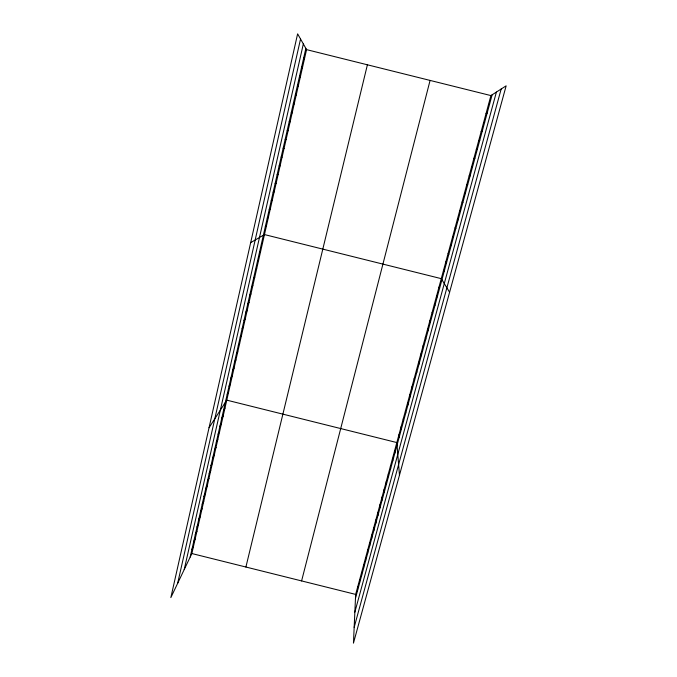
<?xml version="1.0" encoding="UTF-8"?>
<svg xmlns="http://www.w3.org/2000/svg" width="677" height="677" viewBox="0 0 677 677"><rect width="100%" height="100%" fill="white"/><g stroke="black" fill="none" stroke-linecap="round" stroke-linejoin="round"><path stroke-width="1.02" d="M373.789 530.802L373.797 527.485M371.724 538.418L371.749 535.025M369.667 546L369.718 542.548M367.619 553.549L367.679 550.037M365.572 561.072L365.656 557.501M363.541 568.57L363.642 564.94M361.51 576.042L361.636 572.344M359.495 583.481L359.631 579.724M357.481 590.894L357.642 587.077M355.653 594.406L353.453 643.15L506.151 85.827L490.918 95.584L355.653 594.406L191.853 553.541L170.849 597.596L297.618 33.85L306.563 49.633L191.853 553.541M177.662 583.303L300.546 39.021M184.22 569.552L303.338 43.954M190.186 557.053L305.86 48.397M245.903 567.03L367.399 64.797M301.595 580.917L430.081 80.419M355.476 598.282L492.12 94.814M354.85 612.118L496.402 92.072M354.164 627.342L501.166 89.025M191.879 549.589L193.537 546.144M193.58 542.099L195.23 538.714M195.289 534.576L196.931 531.259M197.007 527.028L198.632 523.778M198.733 519.454L200.341 516.263M200.46 511.854L202.059 508.723M202.195 504.221L203.777 501.158M203.938 496.563L205.512 493.558M205.69 488.87L207.247 485.934M207.441 481.152L208.99 478.284M209.201 473.409L210.733 470.6M210.97 465.632L212.493 462.89M212.747 457.821L214.254 455.156M214.533 449.985L216.022 447.387M216.318 442.123L217.799 439.585M218.112 434.228L219.576 431.757M219.915 426.298L221.362 423.904M221.726 418.344L223.165 416.017M223.545 410.355L224.967 408.096M209.049 427.712L226.77 400.149L396.832 442.563L399.472 475.203M227.201 394.285L228.589 392.169M229.038 386.203L230.408 384.164M230.882 378.088L232.245 376.124M232.736 369.947L234.081 368.051M234.589 361.772L235.926 359.952M236.459 353.563L237.771 351.82M238.329 345.329L239.633 343.654M240.217 337.053L241.494 335.462M242.104 328.751L243.373 327.228M243.999 320.416L245.252 318.969M245.903 312.046L247.139 310.675M247.816 303.643L249.034 302.357M249.728 295.206L250.939 293.996M251.658 286.735L252.843 285.609M253.587 278.23L254.764 277.189M255.534 269.7L256.685 268.727M257.48 261.127L258.622 260.239M259.435 252.521L260.56 251.717M261.398 243.881L262.507 243.161M250.659 242.654L264.462 234.572L441.277 278.653L449.596 292.252M488.464 104.656L489.632 103.987M265.316 226.66L266.391 226.11M486.01 113.694L487.152 113.11M267.271 218.087L268.32 217.613M483.573 122.689L484.681 122.207M269.226 209.472L270.267 209.083M481.144 131.651L482.227 131.253M271.198 200.824L272.213 200.519M478.724 140.571L479.781 140.274M273.169 192.141L274.168 191.921M476.312 149.465L477.344 149.253M275.15 183.425L276.14 183.298M473.908 158.316L474.916 158.198M277.138 174.674L278.112 174.632M471.514 167.134L472.495 167.109M279.136 165.89L280.092 165.933M469.136 175.918L470.092 175.978M281.141 157.072L282.072 157.199M466.766 184.669L467.689 184.821M283.155 148.212L284.069 148.432M306.563 49.633L490.918 95.584M464.397 193.385L465.302 193.622M285.178 139.318L286.075 139.631M462.044 202.059L462.924 202.389M287.209 130.39L288.089 130.788M459.7 210.708L460.555 211.114M289.248 121.428L290.111 121.919M457.364 219.323L458.194 219.813M291.296 112.433L292.134 113.008M455.037 227.895L455.841 228.471M293.353 103.395L294.173 104.063M452.727 236.442L453.505 237.102M295.417 94.323L296.213 95.085M450.417 244.947L451.17 245.692M297.491 85.209L298.269 86.064M448.115 253.426L448.843 254.256M299.564 76.061L300.326 77.009M445.83 261.864L446.532 262.778M301.654 66.879L302.399 67.92M443.545 270.275L444.23 271.265M303.753 57.655L304.472 58.797M438.967 287.158L439.601 288.309M436.673 295.629L437.283 296.864M434.389 304.066L434.972 305.378M432.104 312.469L432.671 313.866M429.836 320.839L430.377 322.311M427.576 329.174L428.092 330.731M425.325 337.484L425.816 339.109M423.083 345.752L423.548 347.462M420.849 353.995L421.289 355.78M418.623 362.203L419.046 364.065M416.406 370.378L416.804 372.316M414.197 378.528L414.569 380.533M411.997 386.635L412.352 388.725M409.805 394.716L410.135 396.874M407.622 402.773L407.935 404.998M405.447 410.787L405.735 413.088M403.28 418.775L403.551 421.153M401.123 426.738L401.368 429.184M398.973 434.659L399.202 437.181M394.691 450.425L394.886 453.082M392.567 458.261L392.736 460.995M390.451 466.072L390.604 468.865M388.344 473.849L388.471 476.71M386.245 481.601L386.347 484.529M384.147 489.319L384.24 492.314M382.065 497.011L382.133 500.075M379.983 504.67L380.034 507.801M377.918 512.303L377.944 515.493M375.853 519.902L375.862 523.16"/></g></svg>
